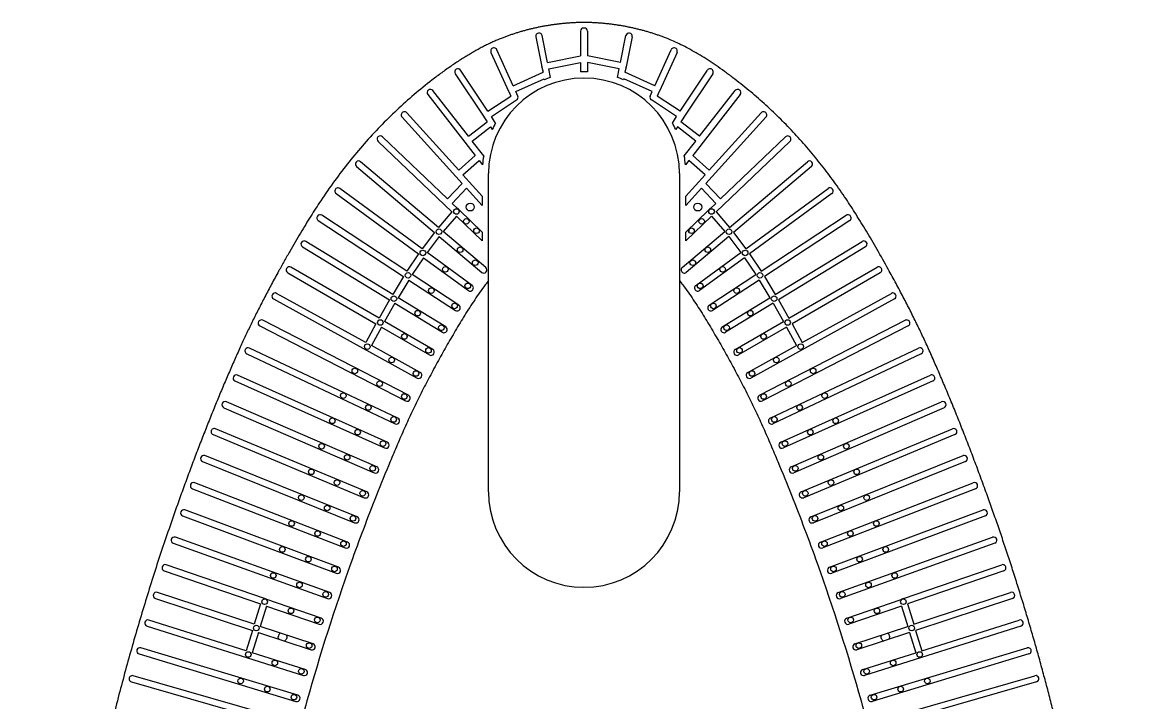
# Model space of a CAD drawing. Header units: millimetres. Extents: x 68706 to 69491, y -6452 to -3374.
# Drawn here: x 68745 to 69451, y -3801 to -3374 of the extents above; entities that cross this region are included whole.
import ezdxf

# ---------------------------------------------------------------- set-up
doc = ezdxf.new("R2010")
doc.units = ezdxf.units.MM

msp = doc.modelspace()

# ---------------------------------------------------------------- linework, layer by layer
at = {"color": 7, "linetype": 'Continuous', "lineweight": 25}
for p, q in [((69096.08, -3379.27), (69096.08, -3394.84)), ((69100.43, -3379.27), (69100.43, -3394.84)), ((69068.01, -3382.82), (69071.8, -3401.64)), ((69075.35, -3399.01), (69071.93, -3382.03)), ((69121.16, -3399.01), (69124.58, -3382.03)), ((69128.5, -3382.82), (69124.71, -3401.64)), ((69039.82, -3392.56), (69050.87, -3416.9)), ((69053.76, -3413.6), (69043.46, -3390.91)), ((69142.75, -3413.6), (69153.04, -3390.91)), ((69156.69, -3392.56), (69145.64, -3416.9)), ((69075.35, -3399.01), (69096.08, -3394.84)), ((69076.14, -3402.93), (69096.08, -3398.92)), ((69096.08, -3398.92), (69096.08, -3404.81)), ((69121.16, -3399.01), (69100.43, -3394.84)), ((69100.43, -3398.92), (69100.43, -3404.81)), ((69120.37, -3402.93), (69100.43, -3398.92)), ((69017.41, -3406), (69035.48, -3433.3)), ((69037.85, -3429.63), (69020.74, -3403.79)), ((69053.76, -3413.6), (69072.5, -3405.1)), ((69071.85, -3401.88), (69072.5, -3405.1)), ((69077.23, -3408.32), (69076.14, -3402.93)), ((69119.28, -3408.32), (69120.37, -3402.93)), ((69124.66, -3401.88), (69124.01, -3405.1)), ((69142.75, -3413.6), (69124.01, -3405.1)), ((69158.66, -3429.63), (69175.76, -3403.79)), ((69179.1, -3406), (69161.03, -3433.3)), ((69055.41, -3417.24), (69073.31, -3409.13)), ((69073.31, -3409.13), (69073.44, -3409.78)), ((69123.2, -3409.13), (69123.07, -3409.78)), ((69141.09, -3417.24), (69123.2, -3409.13)), ((69000.12, -3419.05), (69029.89, -3457.32)), ((69025.59, -3445.28), (69003.28, -3416.6)), ((69037.85, -3429.63), (69052.31, -3420.07)), ((69051.02, -3417.24), (69052.31, -3420.07)), ((69056.71, -3420.09), (69055.41, -3417.24)), ((69139.8, -3420.09), (69141.09, -3417.24)), ((69145.49, -3417.24), (69144.2, -3420.07)), ((69158.66, -3429.63), (69144.2, -3420.07)), ((69196.39, -3419.05), (69166.62, -3457.32)), ((69170.92, -3445.28), (69193.23, -3416.6)), ((69040.06, -3432.97), (69055.93, -3422.47)), ((69156.45, -3432.97), (69140.58, -3422.47)), ((68983.93, -3433.23), (69021.71, -3475.02)), ((69019.55, -3466.67), (68986.9, -3430.54)), ((69025.59, -3445.28), (69037.35, -3436.13)), ((69035.76, -3433.71), (69037.35, -3436.13)), ((69042.71, -3436.98), (69040.06, -3432.97)), ((69153.8, -3436.98), (69156.45, -3432.97)), ((69160.75, -3433.71), (69159.16, -3436.13)), ((69170.92, -3445.28), (69159.16, -3436.13)), ((69212.57, -3433.23), (69174.8, -3475.02)), ((69176.96, -3466.67), (69209.61, -3430.54)), ((69028.05, -3448.44), (69039.57, -3439.47)), ((69039.57, -3439.47), (69040.59, -3441.01)), ((69156.94, -3439.47), (69155.92, -3441.01)), ((69168.46, -3448.44), (69156.94, -3439.47)), ((68968.87, -3448.58), (69015.24, -3492.86)), ((69012.5, -3484.71), (68971.64, -3445.69)), ((69035.23, -3457.66), (69028.05, -3448.44)), ((69161.28, -3457.66), (69168.46, -3448.44)), ((69227.63, -3448.58), (69181.27, -3492.86)), ((69184.01, -3484.71), (69224.87, -3445.69)), ((69019.55, -3466.67), (69029.89, -3457.32)), ((69176.96, -3466.67), (69166.62, -3457.32)), ((68955.31, -3464.34), (69004.27, -3505.74)), ((69006.79, -3502.63), (68957.89, -3461.29)), ((69022.23, -3469.63), (69032.35, -3460.48)), ((69032.35, -3460.48), (69034.49, -3463.24)), ((69164.16, -3460.48), (69162.01, -3463.24)), ((69174.28, -3469.63), (69164.16, -3460.48)), ((69189.72, -3502.63), (69238.62, -3461.29)), ((69241.2, -3464.34), (69192.24, -3505.74)), ((69034.25, -3482.94), (69022.23, -3469.63)), ((69038.25, -3668.77), (69038.25, -3468.77)), ((69158.25, -3468.77), (69158.25, -3668.77)), ((69162.25, -3482.94), (69174.28, -3469.63)), ((68996.52, -3515.97), (68944.87, -3478.12)), ((69012.5, -3484.71), (69021.71, -3475.02)), ((69015.39, -3487.47), (69024.4, -3478)), ((69024.4, -3478), (69034.25, -3488.91)), ((69172.11, -3478), (69162.25, -3488.91)), ((69181.12, -3487.47), (69172.11, -3478)), ((69184.01, -3484.71), (69174.8, -3475.02)), ((69199.99, -3515.97), (69251.64, -3478.12)), ((68942.51, -3481.35), (68994.22, -3519.24)), ((69034.25, -3482.94), (69034.25, -3488.91)), ((69162.25, -3488.91), (69162.25, -3482.94)), ((69254, -3481.35), (69202.29, -3519.24)), ((69018.8, -3490.73), (69015.39, -3487.47)), ((69034.25, -3505.48), (69019.95, -3491.82)), ((69162.25, -3505.48), (69176.56, -3491.82)), ((69177.71, -3490.73), (69181.12, -3487.47)), ((68931.31, -3498.31), (68984.9, -3533.46)), ((68987.03, -3530.08), (68933.5, -3494.97)), ((69015.24, -3492.86), (69006.79, -3502.63)), ((69018.14, -3495.62), (69009.84, -3505.21)), ((69018.14, -3495.62), (69034.25, -3511.02)), ((69178.37, -3495.62), (69162.25, -3511.02)), ((69178.37, -3495.62), (69186.67, -3505.21)), ((69181.27, -3492.86), (69189.72, -3502.63)), ((69209.48, -3530.08), (69263.01, -3494.97)), ((69265.2, -3498.31), (69211.61, -3533.46)), ((69004.27, -3505.74), (68996.52, -3515.97)), ((69036.55, -3527.79), (69009.84, -3505.21)), ((69034.25, -3505.48), (69034.25, -3511.02)), ((69159.96, -3527.79), (69186.67, -3505.21)), ((69162.25, -3511.02), (69162.25, -3505.48)), ((69164.25, -3505.53), (69164.25, -3503.86)), ((69192.24, -3505.74), (69199.99, -3515.97)), ((68978.06, -3544.74), (68923.45, -3511.38)), ((69007.33, -3508.33), (68999.75, -3518.34)), ((69007.33, -3508.33), (69033.97, -3530.85)), ((69189.18, -3508.33), (69162.54, -3530.85)), ((69189.18, -3508.33), (69196.76, -3518.34)), ((69218.45, -3544.74), (69273.06, -3511.38)), ((68921.36, -3514.8), (68976.04, -3548.2)), ((68994.22, -3519.24), (68987.03, -3530.08)), ((69027.96, -3539.01), (68999.75, -3518.34)), ((69168.55, -3539.01), (69196.76, -3518.34)), ((69202.29, -3519.24), (69209.48, -3530.08)), ((69275.15, -3514.8), (69220.47, -3548.2)), ((68969.47, -3559.73), (68914.1, -3527.66)), ((68997.45, -3521.61), (68990.38, -3532.27)), ((68997.45, -3521.61), (69025.59, -3542.23)), ((69199.06, -3521.61), (69170.92, -3542.23)), ((69199.06, -3521.61), (69206.13, -3532.27)), ((69227.04, -3559.73), (69282.41, -3527.66)), ((68912.09, -3531.12), (68967.53, -3563.23)), ((68984.9, -3533.46), (68978.06, -3544.74)), ((69019.64, -3551.46), (68990.38, -3532.27)), ((69176.87, -3551.46), (69206.13, -3532.27)), ((69211.61, -3533.46), (69218.45, -3544.74)), ((69284.42, -3531.12), (69228.98, -3563.23)), ((68988.24, -3535.65), (68981.48, -3546.83)), ((68988.24, -3535.65), (69017.44, -3554.8)), ((69208.27, -3535.65), (69179.07, -3554.8)), ((69208.27, -3535.65), (69215.03, -3546.83)), ((68903.23, -3547.55), (68993.45, -3597.26)), ((68961.21, -3574.93), (68905.16, -3544.04)), ((68976.04, -3548.2), (68969.47, -3559.73)), ((69011.35, -3565.08), (68981.48, -3546.83)), ((69185.16, -3565.08), (69215.03, -3546.83)), ((69293.28, -3547.55), (69203.06, -3597.26)), ((69220.47, -3548.2), (69227.04, -3559.73)), ((69235.3, -3574.93), (69291.35, -3544.04)), ((68979.46, -3550.28), (68972.93, -3561.74)), ((68979.46, -3550.28), (69009.27, -3568.49)), ((69217.05, -3550.28), (69187.24, -3568.49)), ((69217.05, -3550.28), (69223.58, -3561.74)), ((68988.02, -3608.11), (68896.44, -3560.96)), ((68967.53, -3563.23), (68961.21, -3574.93)), ((69003.23, -3579.29), (68972.93, -3561.74)), ((69193.28, -3579.29), (69223.58, -3561.74)), ((69208.49, -3608.11), (69300.07, -3560.96)), ((69228.98, -3563.23), (69235.3, -3574.93)), ((68894.6, -3564.52), (68986.19, -3611.67)), ((68971, -3565.24), (68964.71, -3576.86)), ((68971, -3565.24), (69001.22, -3582.75)), ((69225.51, -3565.24), (69195.29, -3582.75)), ((69301.9, -3564.52), (69210.32, -3611.67)), ((69225.51, -3565.24), (69231.8, -3576.86)), ((68995.38, -3593.76), (68964.71, -3576.86)), ((69201.13, -3593.76), (69231.8, -3576.86)), ((68886.41, -3582.03), (68979.52, -3626.07)), ((68981.23, -3622.45), (68888.12, -3578.41)), ((69215.28, -3622.45), (69308.39, -3578.41)), ((69310.1, -3582.03), (69216.99, -3626.07)), ((68974.62, -3637.56), (68880.61, -3595.46)), ((69221.89, -3637.56), (69315.9, -3595.46)), ((68878.97, -3599.11), (68972.98, -3641.21)), ((69317.54, -3599.11), (69223.53, -3641.21)), ((68968.1, -3653.12), (68873.55, -3612.24)), ((69228.41, -3653.12), (69322.96, -3612.24)), ((68871.96, -3615.91), (68966.51, -3656.8)), ((69324.54, -3615.91), (69230, -3656.8)), ((68865.17, -3632.79), (68960.23, -3672.47)), ((68961.77, -3668.78), (68866.71, -3629.1)), ((69234.74, -3668.78), (69329.79, -3629.1)), ((69331.34, -3632.79), (69236.28, -3672.47)), ((68955.65, -3684.51), (68860.09, -3646.05)), ((69240.86, -3684.51), (69336.42, -3646.05)), ((68858.6, -3649.76), (68954.16, -3688.22)), ((69337.91, -3649.76), (69242.35, -3688.22)), ((68852.24, -3666.81), (68948.28, -3704.05)), ((68949.73, -3700.32), (68853.69, -3663.08)), ((69246.78, -3700.32), (69342.82, -3663.08)), ((69344.27, -3666.81), (69248.23, -3704.05)), ((68944, -3716.2), (68847.5, -3680.19)), ((69252.5, -3716.2), (69349.01, -3680.19)), ((68846.1, -3683.93), (68942.61, -3719.95)), ((69350.41, -3683.93), (69253.9, -3719.95)), ((68840.18, -3701.14), (68937.14, -3735.92)), ((68938.49, -3732.15), (68841.53, -3697.37)), ((69258.02, -3732.15), (69354.98, -3697.37)), ((69356.33, -3701.14), (69259.37, -3735.92)), ((68834.48, -3718.42), (68895.06, -3739.28)), ((68897.45, -3735.87), (68835.78, -3714.63)), ((69299.06, -3735.87), (69360.73, -3714.63)), ((69362.03, -3718.42), (69301.45, -3739.28)), ((68891.1, -3752.06), (68830.25, -3731.97)), ((69305.41, -3752.06), (69366.26, -3731.97)), ((68829, -3735.77), (68889.92, -3755.88)), ((68895.06, -3739.28), (68891.1, -3752.06)), ((68933.17, -3748.18), (68898.93, -3736.38)), ((69263.34, -3748.18), (69297.58, -3736.38)), ((69301.45, -3739.28), (69305.41, -3752.06)), ((69367.51, -3735.77), (69306.59, -3755.88)), ((68898.84, -3740.58), (68894.9, -3753.32)), ((68898.84, -3740.58), (68931.87, -3751.96)), ((69297.67, -3740.58), (69264.64, -3751.96)), ((69297.67, -3740.58), (69301.61, -3753.32)), ((68823.74, -3753.18), (68921.95, -3784.23)), ((68885.96, -3768.66), (68824.94, -3749.37)), ((68928.06, -3764.27), (68894.9, -3753.32)), ((69268.45, -3764.27), (69301.61, -3753.32)), ((69372.77, -3753.18), (69274.56, -3784.23)), ((69310.55, -3768.66), (69371.57, -3749.37)), ((68889.92, -3755.88), (68885.96, -3768.66)), ((68893.72, -3757.14), (68889.78, -3769.87)), ((68893.72, -3757.14), (68926.81, -3768.06)), ((69302.79, -3757.14), (69269.7, -3768.06)), ((69302.79, -3757.14), (69306.73, -3769.87)), ((69306.59, -3755.88), (69310.55, -3768.66)), ((68918.46, -3796.63), (68819.86, -3766.84)), ((69278.05, -3796.63), (69376.65, -3766.84)), ((68818.7, -3770.67), (68917.3, -3800.46)), ((68923.16, -3780.42), (68889.78, -3769.87)), ((69273.35, -3780.42), (69306.73, -3769.87)), ((69377.81, -3770.67), (69279.21, -3800.46)), ((68813.89, -3788.21), (68912.86, -3816.75)), ((68913.97, -3812.91), (68814.99, -3784.37)), ((69282.54, -3812.91), (69381.51, -3784.37)), ((69382.62, -3788.21), (69283.65, -3816.75))]:
    msp.add_line(p, q, dxfattribs=at)
at = {"color": 7, "linetype": 'Continuous', "lineweight": 25, "flags": 128}
for points in [[(69056.71, -3420.09), (69056.71, -3420.09), (69056.7, -3420.09), (69056.7, -3420.09), (69056.7, -3420.1), (69056.7, -3420.1), (69056.7, -3420.1), (69056.7, -3420.1), (69056.7, -3420.1)], [(69139.81, -3420.1), (69139.81, -3420.1), (69139.81, -3420.1), (69139.81, -3420.1), (69139.81, -3420.1), (69139.81, -3420.09), (69139.8, -3420.09), (69139.8, -3420.09), (69139.8, -3420.09)], [(68906.65, -3761.41), (68906.4, -3760.91), (68906.21, -3759.92)], [(69289.86, -3761.41), (69290.11, -3760.91), (69290.3, -3759.92)]]:
    msp.add_lwpolyline(points, dxfattribs=at)
at = {"color": 7, "linetype": 'Continuous', "lineweight": 25}
for centre, radius in [((69018.1, -3492.6), 1.75), ((69026.75, -3489.77), 2.5), ((69169.75, -3489.77), 2.5), ((69178.4, -3492.6), 1.75), ((69024.32, -3498.76), 1.75), ((69172.19, -3498.76), 1.75), ((69007.11, -3505.31), 1.75), ((69030.75, -3504.7), 1.75), ((69165.76, -3504.7), 1.75), ((69189.4, -3505.31), 1.75), ((68997.03, -3518.62), 1.75), ((69020.47, -3516.62), 1.75), ((69176.04, -3516.62), 1.75), ((69199.48, -3518.62), 1.75), ((69011.14, -3528.97), 1.75), ((69029.91, -3524.8), 1.75), ((69166.6, -3524.8), 1.75), ((69185.37, -3528.97), 1.75), ((68987.69, -3532.71), 1.75), ((69208.82, -3532.71), 1.75), ((69002.32, -3542.32), 1.75), ((69025.24, -3539.33), 1.75), ((69171.27, -3539.33), 1.75), ((69194.19, -3542.32), 1.75), ((68978.82, -3547.36), 1.75), ((69217.69, -3547.36), 1.75), ((68993.74, -3556.5), 1.75), ((69016.94, -3551.93), 1.75), ((69179.57, -3551.93), 1.75), ((69202.77, -3556.5), 1.75), ((68970.29, -3562.34), 1.75), ((69226.22, -3562.34), 1.75), ((68985.43, -3571.12), 1.75), ((69008.67, -3565.63), 1.75), ((69187.84, -3565.63), 1.75), ((69211.08, -3571.12), 1.75), ((68962.08, -3577.51), 1.75), ((69234.42, -3577.51), 1.75), ((68977.4, -3585.97), 1.75), ((69000.56, -3579.91), 1.75), ((69195.95, -3579.91), 1.75), ((69219.11, -3585.97), 1.75), ((68954.28, -3592.81), 1.75), ((69242.23, -3592.81), 1.75), ((68992.72, -3594.44), 1.75), ((69203.79, -3594.44), 1.75), ((68969.83, -3600.84), 1.75), ((69226.68, -3600.84), 1.75), ((68947, -3608.3), 1.75), ((68985.38, -3608.86), 1.75), ((69211.13, -3608.86), 1.75), ((69249.51, -3608.3), 1.75), ((68962.81, -3615.8), 1.75), ((69233.7, -3615.8), 1.75), ((68940.1, -3624.12), 1.75), ((68978.63, -3623.29), 1.75), ((69217.88, -3623.29), 1.75), ((69256.41, -3624.12), 1.75), ((68956.06, -3631.29), 1.75), ((69240.45, -3631.29), 1.75), ((68933.41, -3640.13), 1.75), ((68972.02, -3638.46), 1.75), ((69224.48, -3638.46), 1.75), ((69263.1, -3640.13), 1.75), ((68949.46, -3647.09), 1.75), ((69247.05, -3647.09), 1.75), ((68926.92, -3656.22), 1.75), ((68965.52, -3654.06), 1.75), ((69230.99, -3654.06), 1.75), ((69269.59, -3656.22), 1.75), ((68943.06, -3662.98), 1.75), ((69253.45, -3662.98), 1.75), ((68959.2, -3669.74), 1.75), ((69237.31, -3669.74), 1.75), ((68920.64, -3672.4), 1.75), ((69275.87, -3672.4), 1.75), ((68936.87, -3678.95), 1.75), ((69259.64, -3678.95), 1.75), ((68914.56, -3688.66), 1.75), ((68953.09, -3685.5), 1.75), ((69243.42, -3685.5), 1.75), ((69281.94, -3688.66), 1.75), ((68930.87, -3695), 1.75), ((69265.64, -3695), 1.75), ((68908.7, -3704.99), 1.75), ((68947.18, -3701.35), 1.75), ((69249.33, -3701.35), 1.75), ((69287.81, -3704.99), 1.75), ((68925.09, -3711.12), 1.75), ((69271.42, -3711.12), 1.75), ((68941.48, -3717.26), 1.75), ((69255.03, -3717.26), 1.75), ((68903.04, -3721.39), 1.75), ((69293.47, -3721.39), 1.75), ((68919.51, -3727.32), 1.75), ((68935.97, -3733.25), 1.75), ((69260.54, -3733.25), 1.75), ((69277, -3727.32), 1.75), ((68897.59, -3737.87), 1.75), ((69298.92, -3737.87), 1.75), ((68914.13, -3743.59), 1.75), ((69282.38, -3743.59), 1.75), ((68892.35, -3754.41), 1.75), ((68930.67, -3749.3), 1.75), ((69265.84, -3749.3), 1.75), ((69304.16, -3754.41), 1.75), ((68925.58, -3765.42), 1.75), ((69270.93, -3765.42), 1.75), ((68887.33, -3771.02), 1.75), ((68904.01, -3776.32), 1.75), ((69292.5, -3776.32), 1.75), ((69309.18, -3771.02), 1.75), ((68920.69, -3781.61), 1.75), ((69275.82, -3781.61), 1.75), ((68882.51, -3787.69), 1.75), ((69314, -3787.69), 1.75), ((68899.26, -3792.77), 1.75), ((69297.25, -3792.77), 1.75), ((68916, -3797.85), 1.75), ((69280.51, -3797.85), 1.75)]:
    msp.add_circle(centre, radius, dxfattribs=at)
for centre, radius, start, end in [((69098.08, -3379.27), 2, 86.96396, 180), ((69098.25, -3379.27), 2, 88.11148, 91.88852), ((69098.43, -3379.27), 2, 0, 93.03604), ((69069.97, -3382.43), 2, 11.39447, 191.39447), ((69126.54, -3382.43), 2, 348.60553, 168.60553), ((69041.64, -3391.73), 2, 24.40607, 204.40607), ((69154.87, -3391.73), 2, 335.59393, 155.59393), ((69019.08, -3404.89), 2, 33.50339, 213.50339), ((69098.25, -3468.77), 64, 88.0553, 91.9447), ((69177.43, -3404.89), 2, 326.49661, 146.49661), ((69098.25, -3468.77), 60, 360, 180), ((69098.25, -3468.77), 64, 109.18029, 112.81276), ((69098.25, -3468.77), 64, 67.18724, 70.81971), ((69001.7, -3417.83), 2, 37.88164, 217.88164), ((69052.76, -3416.25), 2, 199.03683, 209.77531), ((69054.82, -3420.8), 2, 303.47597, 20.55794), ((69141.69, -3420.8), 2, 159.44206, 236.52403), ((69143.75, -3416.25), 2, 330.22469, 340.96317), ((69194.81, -3417.83), 2, 322.11836, 142.11836), ((68985.42, -3431.88), 2, 42.10489, 222.10489), ((69037.27, -3432.41), 2, 206.29851, 220.70828), ((69159.24, -3432.41), 2, 319.29172, 333.70149), ((69211.09, -3431.88), 2, 317.89511, 137.89511), ((69098.25, -3468.77), 64, 150.20998, 154.29531), ((69098.25, -3468.77), 64, 25.70469, 29.79002), ((68970.26, -3447.13), 2, 46.3192, 226.3192), ((69226.25, -3447.13), 2, 313.6808, 133.6808), ((68956.6, -3462.81), 2, 49.78655, 229.78655), ((69098.25, -3468.77), 64, 170.00291, 175.03715), ((69098.25, -3468.77), 64, 4.96285, 9.99709), ((69239.91, -3462.81), 2, 310.21345, 130.21345), ((68943.69, -3479.73), 2, 53.76502, 233.76502), ((69252.82, -3479.73), 2, 306.23498, 126.23498), ((69018.1, -3492.6), 2, 23.03111, 69.60729), ((69178.4, -3492.6), 2, 110.39271, 156.96889), ((68932.41, -3496.64), 2, 56.74205, 236.74205), ((69264.1, -3496.64), 2, 303.25795, 123.25795), ((68922.4, -3513.09), 2, 58.58379, 238.58379), ((69274.11, -3513.09), 2, 301.41621, 121.41621), ((68913.1, -3529.39), 2, 59.91583, 239.91583), ((69035.26, -3529.32), 2, 229.78655, 49.78655), ((69161.25, -3529.32), 2, 130.21345, 310.21345), ((69283.41, -3529.39), 2, 300.08417, 120.08417), ((69026.77, -3540.62), 2, 233.76502, 53.76502), ((69169.73, -3540.62), 2, 126.23498, 306.23498), ((68904.2, -3545.8), 2, 61.14283, 241.14283), ((69292.31, -3545.8), 2, 298.85717, 118.85717), ((69018.54, -3553.13), 2, 236.74205, 56.74205), ((69177.97, -3553.13), 2, 123.25795, 303.25795), ((68895.52, -3562.74), 2, 62.75927, 242.75927), ((69300.99, -3562.74), 2, 297.24073, 117.24073), ((69010.31, -3566.78), 2, 238.58379, 58.58379), ((69186.2, -3566.78), 2, 121.41621, 301.41621), ((68887.26, -3580.22), 2, 64.6875, 244.6875), ((69002.23, -3581.02), 2, 239.91583, 59.91583), ((69194.28, -3581.02), 2, 120.08417, 300.08417), ((69309.25, -3580.22), 2, 295.3125, 115.3125), ((68879.79, -3597.29), 2, 65.87677, 245.87677), ((68994.41, -3595.51), 2, 241.14283, 61.14283), ((69202.1, -3595.51), 2, 118.85717, 298.85717), ((69316.72, -3597.29), 2, 294.12323, 114.12323), ((68872.76, -3614.08), 2, 66.61461, 246.61461), ((68987.1, -3609.89), 2, 242.75927, 62.75927), ((69209.41, -3609.89), 2, 117.24073, 297.24073), ((69323.75, -3614.08), 2, 293.38539, 113.38539), ((68980.38, -3624.26), 2, 244.6875, 64.6875), ((69216.13, -3624.26), 2, 115.3125, 295.3125), ((68865.94, -3630.95), 2, 67.34341, 247.34341), ((69330.56, -3630.95), 2, 292.65659, 112.65659), ((68973.8, -3639.39), 2, 245.87677, 65.87677), ((69222.71, -3639.39), 2, 114.12323, 294.12323), ((68859.34, -3647.9), 2, 68.07752, 248.07752), ((69337.16, -3647.9), 2, 291.92248, 111.92248), ((68967.3, -3654.96), 2, 246.61461, 66.61461), ((69229.21, -3654.96), 2, 113.38539, 293.38539), ((68852.96, -3664.94), 2, 68.80635, 248.80635), ((68961, -3670.62), 2, 247.34341, 67.34341), ((69098.25, -3668.77), 60, 180, 0), ((69235.51, -3670.62), 2, 112.65659, 292.65659), ((69343.55, -3664.94), 2, 291.19365, 111.19365), ((68846.8, -3682.06), 2, 69.53543, 249.53543), ((69349.71, -3682.06), 2, 290.46457, 110.46457), ((68954.9, -3686.36), 2, 248.07752, 68.07752), ((69241.61, -3686.36), 2, 111.92248, 291.92248), ((68840.85, -3699.26), 2, 70.2661, 250.2661), ((69355.65, -3699.26), 2, 289.7339, 109.7339), ((68949, -3702.18), 2, 248.80635, 68.80635), ((69247.51, -3702.18), 2, 111.19365, 291.19365), ((68835.13, -3716.53), 2, 70.99614, 250.99614), ((68943.3, -3718.07), 2, 249.53543, 69.53543), ((69253.2, -3718.07), 2, 110.46457, 290.46457), ((69361.38, -3716.53), 2, 289.00386, 109.00386), ((68829.62, -3733.87), 2, 71.72608, 251.72608), ((68937.81, -3734.04), 2, 250.2661, 70.2661), ((69258.7, -3734.04), 2, 109.7339, 289.7339), ((69366.89, -3733.87), 2, 288.27392, 108.27392), ((68897.59, -3737.87), 2, 47.97882, 94.01346), ((69298.92, -3737.87), 2, 85.98654, 132.02118), ((68824.34, -3751.28), 2, 72.45638, 252.45638), ((68932.52, -3750.07), 2, 250.99614, 70.99614), ((69263.99, -3750.07), 2, 109.00386, 289.00386), ((69372.17, -3751.28), 2, 287.54362, 107.54362), ((68908.96, -3759.92), 2.75, 119.16695, 180), ((68908.96, -3759.92), 2.75, 290.6305, 24.28521), ((69287.55, -3759.92), 2.75, 155.71479, 249.3695), ((69287.55, -3759.92), 2.75, 360, 60.83305), ((68819.28, -3768.75), 2, 73.18632, 253.18632), ((68927.43, -3766.17), 2, 251.72608, 71.72608), ((69269.07, -3766.17), 2, 108.27392, 288.27392), ((69377.23, -3768.75), 2, 286.81368, 106.81368), ((68922.55, -3782.33), 2, 252.45638, 72.45638), ((69273.95, -3782.33), 2, 107.54362, 287.54362), ((68814.44, -3786.29), 2, 73.91404, 253.91404), ((69382.07, -3786.29), 2, 286.08596, 106.08596), ((68917.88, -3798.55), 2, 253.18632, 73.18632), ((69278.63, -3798.55), 2, 106.81368, 286.81368)]:
    msp.add_arc(centre, radius, start, end, dxfattribs=at)
for points, knots in [([(69098.44, -3373.77), (69098.06, -3373.78), (69097.28, -3373.79), (69096.12, -3373.81), (69094.97, -3373.84), (69093.81, -3373.88), (69092.66, -3373.93), (69091.51, -3373.99), (69090.36, -3374.06), (69089.22, -3374.13), (69088.07, -3374.22), (69086.93, -3374.31), (69085.79, -3374.41), (69084.66, -3374.52), (69083.52, -3374.64), (69082.39, -3374.77), (69081.26, -3374.9), (69080.14, -3375.05), (69079.01, -3375.2), (69077.89, -3375.36), (69076.77, -3375.53), (69075.65, -3375.71), (69074.53, -3375.89), (69073.42, -3376.09), (69072.31, -3376.29), (69071.2, -3376.5), (69070.09, -3376.72), (69068.99, -3376.95), (69067.89, -3377.19), (69066.79, -3377.44), (69065.69, -3377.69), (69064.59, -3377.96), (69063.5, -3378.23), (69062.41, -3378.51), (69061.32, -3378.8), (69060.24, -3379.1), (69059.15, -3379.4), (69058.07, -3379.72), (69056.99, -3380.04), (69055.91, -3380.37), (69054.84, -3380.71), (69053.77, -3381.06), (69052.7, -3381.42), (69051.63, -3381.79), (69050.56, -3382.16), (69049.5, -3382.54), (69048.44, -3382.94), (69046.88, -3383.52), (69044.83, -3384.34), (69042.27, -3385.43), (69039.68, -3386.61), (69037.05, -3387.88), (69034.39, -3389.23), (69031.69, -3390.67), (69028.96, -3392.21), (69026.19, -3393.83), (69023.39, -3395.53), (69020.55, -3397.33), (69017.68, -3399.21), (69014.78, -3401.18), (69011.84, -3403.24), (69008.86, -3405.39), (69005.85, -3407.63), (68999.98, -3412.1), (68991.44, -3419.04), (68980.55, -3428.79), (68970.11, -3439.09), (68960.11, -3449.94), (68950.54, -3461.34), (68941.42, -3473.3), (68934.6, -3483.13), (68929.73, -3490.59), (68926.58, -3495.55), (68923.37, -3500.74), (68920.09, -3506.17), (68916.75, -3511.83), (68913.35, -3517.72), (68909.88, -3523.84), (68906.07, -3530.71), (68902, -3538.18), (68897.8, -3546.12), (68893.81, -3553.86), (68890.05, -3561.4), (68886.5, -3568.73), (68883.63, -3574.9), (68881.34, -3579.97), (68879.52, -3584.02), (68877.71, -3588.13), (68875.89, -3592.29), (68874.07, -3596.51), (68872.25, -3600.78), (68870.43, -3605.1), (68868.61, -3609.48), (68866.78, -3613.91), (68864.96, -3618.4), (68863.13, -3622.94), (68861.3, -3627.54), (68859.47, -3632.19), (68857.64, -3636.9), (68855.8, -3641.66), (68853.97, -3646.47), (68852.13, -3651.34), (68850.29, -3656.27), (68848.45, -3661.25), (68846.61, -3666.28), (68843.59, -3674.64), (68839.45, -3686.32), (68834.31, -3701.35), (68829.34, -3716.42), (68824.55, -3731.54), (68819.92, -3746.69), (68815.47, -3761.89), (68811.19, -3777.12), (68807.07, -3792.4), (68803.13, -3807.72), (68799.36, -3823.09), (68795.76, -3838.49), (68792.33, -3853.94), (68789.49, -3867.48), (68787.12, -3879.19), (68785.16, -3889.15), (68783.2, -3899.38), (68781.23, -3909.89), (68779.25, -3920.69), (68777.27, -3931.76), (68775.28, -3943.12), (68773.29, -3954.75), (68771.29, -3966.67), (68769.28, -3978.86), (68767.27, -3991.34), (68765.25, -4004.09), (68763.22, -4017.13), (68761.19, -4030.44), (68759.15, -4044.04), (68757.11, -4057.92), (68755.19, -4071.21), (68753.39, -4083.82), (68751.74, -4095.67), (68750.12, -4107.51), (68748.53, -4119.37), (68746.98, -4131.22), (68745.96, -4139.13), (68745.46, -4143.08)], [0, 0, 0, 0, 0.001295, 0.002587, 0.003877, 0.005165, 0.00645, 0.007734, 0.009015, 0.010295, 0.011573, 0.012849, 0.014123, 0.015396, 0.016667, 0.017936, 0.019204, 0.020471, 0.021737, 0.023001, 0.024264, 0.025527, 0.026788, 0.028048, 0.029308, 0.030567, 0.031825, 0.033082, 0.034339, 0.035596, 0.036852, 0.038108, 0.039364, 0.04062, 0.041876, 0.043131, 0.044387, 0.045643, 0.0469, 0.048156, 0.049414, 0.050671, 0.051929, 0.053188, 0.054448, 0.055708, 0.05697, 0.058232, 0.061259, 0.064359, 0.067534, 0.070786, 0.074116, 0.077526, 0.081018, 0.084592, 0.088249, 0.091992, 0.09582, 0.099735, 0.103737, 0.107828, 0.112009, 0.116279, 0.132523, 0.148793, 0.165128, 0.181565, 0.19814, 0.21489, 0.231848, 0.23814, 0.24469, 0.251497, 0.258563, 0.265888, 0.273474, 0.28132, 0.289428, 0.299757, 0.309773, 0.319476, 0.328868, 0.33795, 0.346724, 0.351618, 0.356567, 0.361573, 0.366635, 0.371754, 0.376929, 0.382161, 0.387449, 0.392794, 0.398196, 0.403655, 0.409171, 0.414744, 0.420375, 0.426062, 0.431807, 0.43761, 0.443469, 0.449387, 0.455362, 0.461395, 0.47912, 0.496827, 0.514517, 0.532193, 0.549856, 0.56751, 0.585156, 0.602796, 0.620432, 0.638068, 0.655704, 0.673343, 0.690988, 0.70199, 0.7133, 0.724918, 0.736844, 0.749079, 0.761622, 0.774474, 0.787635, 0.801105, 0.814884, 0.828973, 0.843371, 0.858079, 0.873097, 0.888425, 0.904062, 0.92001, 0.933344, 0.946677, 0.960009, 0.97334, 0.98667, 1, 1, 1, 1]), ([(69098.44, -3373.77), (69098.06, -3373.78), (69097.28, -3373.79), (69096.12, -3373.81), (69094.97, -3373.84), (69093.81, -3373.88), (69092.66, -3373.93), (69091.51, -3373.99), (69090.36, -3374.06), (69089.22, -3374.13), (69088.07, -3374.22), (69086.93, -3374.31), (69085.79, -3374.41), (69084.66, -3374.52), (69083.52, -3374.64), (69082.39, -3374.77), (69081.26, -3374.9), (69080.14, -3375.05), (69079.01, -3375.2), (69077.89, -3375.36), (69076.77, -3375.53), (69075.65, -3375.71), (69074.53, -3375.89), (69073.42, -3376.09), (69072.31, -3376.29), (69071.2, -3376.5), (69070.09, -3376.72), (69068.99, -3376.95), (69067.89, -3377.19), (69066.79, -3377.44), (69065.69, -3377.69), (69064.59, -3377.96), (69063.5, -3378.23), (69062.41, -3378.51), (69061.32, -3378.8), (69060.24, -3379.1), (69059.15, -3379.4), (69058.07, -3379.72), (69056.99, -3380.04), (69055.91, -3380.37), (69054.84, -3380.71), (69053.77, -3381.06), (69052.7, -3381.42), (69051.63, -3381.79), (69050.56, -3382.16), (69049.5, -3382.54), (69048.44, -3382.94), (69046.88, -3383.52), (69044.83, -3384.34), (69042.27, -3385.43), (69039.68, -3386.61), (69037.05, -3387.88), (69034.39, -3389.23), (69031.69, -3390.67), (69028.96, -3392.21), (69026.19, -3393.83), (69023.39, -3395.53), (69020.55, -3397.33), (69017.68, -3399.21), (69014.78, -3401.18), (69011.84, -3403.24), (69008.86, -3405.39), (69005.85, -3407.63), (68999.98, -3412.1), (68991.44, -3419.04), (68980.55, -3428.79), (68970.11, -3439.09), (68960.11, -3449.94), (68950.54, -3461.34), (68941.42, -3473.3), (68934.6, -3483.13), (68929.73, -3490.59), (68926.58, -3495.55), (68923.37, -3500.74), (68920.09, -3506.17), (68916.75, -3511.83), (68913.35, -3517.72), (68909.88, -3523.84), (68906.07, -3530.71), (68902, -3538.18), (68897.8, -3546.12), (68893.81, -3553.86), (68890.05, -3561.4), (68886.5, -3568.73), (68883.63, -3574.9), (68881.34, -3579.97), (68879.52, -3584.02), (68877.71, -3588.13), (68875.89, -3592.29), (68874.07, -3596.51), (68872.25, -3600.78), (68870.43, -3605.1), (68868.61, -3609.48), (68866.78, -3613.91), (68864.96, -3618.4), (68863.13, -3622.94), (68861.3, -3627.54), (68859.47, -3632.19), (68857.64, -3636.9), (68855.8, -3641.66), (68853.97, -3646.47), (68852.13, -3651.34), (68850.29, -3656.27), (68848.45, -3661.25), (68846.61, -3666.28), (68843.59, -3674.64), (68839.45, -3686.32), (68834.31, -3701.35), (68829.34, -3716.42), (68824.55, -3731.54), (68819.92, -3746.69), (68815.47, -3761.89), (68811.19, -3777.12), (68807.07, -3792.4), (68803.13, -3807.72), (68799.36, -3823.09), (68795.76, -3838.49), (68792.33, -3853.94), (68789.49, -3867.48), (68787.12, -3879.19), (68785.16, -3889.15), (68783.2, -3899.38), (68781.23, -3909.89), (68779.25, -3920.69), (68777.27, -3931.76), (68775.28, -3943.12), (68773.29, -3954.75), (68771.29, -3966.67), (68769.28, -3978.86), (68767.27, -3991.34), (68765.25, -4004.09), (68763.22, -4017.13), (68761.19, -4030.44), (68759.15, -4044.04), (68757.11, -4057.92), (68755.19, -4071.21), (68753.39, -4083.82), (68751.74, -4095.67), (68750.12, -4107.51), (68748.53, -4119.37), (68746.98, -4131.22), (68745.96, -4139.13), (68745.46, -4143.08)], [0, 0, 0, 0, 0.001295, 0.002587, 0.003877, 0.005165, 0.00645, 0.007734, 0.009015, 0.010295, 0.011573, 0.012849, 0.014123, 0.015396, 0.016667, 0.017936, 0.019204, 0.020471, 0.021737, 0.023001, 0.024264, 0.025527, 0.026788, 0.028048, 0.029308, 0.030567, 0.031825, 0.033082, 0.034339, 0.035596, 0.036852, 0.038108, 0.039364, 0.04062, 0.041876, 0.043131, 0.044387, 0.045643, 0.0469, 0.048156, 0.049414, 0.050671, 0.051929, 0.053188, 0.054448, 0.055708, 0.05697, 0.058232, 0.061259, 0.064359, 0.067534, 0.070786, 0.074116, 0.077526, 0.081018, 0.084592, 0.088249, 0.091992, 0.09582, 0.099735, 0.103737, 0.107828, 0.112009, 0.116279, 0.132523, 0.148793, 0.165128, 0.181565, 0.19814, 0.21489, 0.231848, 0.23814, 0.24469, 0.251497, 0.258563, 0.265888, 0.273474, 0.28132, 0.289428, 0.299757, 0.309773, 0.319476, 0.328868, 0.33795, 0.346724, 0.351618, 0.356567, 0.361573, 0.366635, 0.371754, 0.376929, 0.382161, 0.387449, 0.392794, 0.398196, 0.403655, 0.409171, 0.414744, 0.420375, 0.426062, 0.431807, 0.43761, 0.443469, 0.449387, 0.455362, 0.461395, 0.47912, 0.496827, 0.514517, 0.532193, 0.549856, 0.56751, 0.585156, 0.602796, 0.620432, 0.638068, 0.655704, 0.673343, 0.690988, 0.70199, 0.7133, 0.724918, 0.736844, 0.749079, 0.761622, 0.774474, 0.787635, 0.801105, 0.814884, 0.828973, 0.843371, 0.858079, 0.873097, 0.888425, 0.904062, 0.92001, 0.933344, 0.946677, 0.960009, 0.97334, 0.98667, 1, 1, 1, 1]), ([(69451.05, -4143.08), (69450.77, -4140.89), (69450.21, -4136.51), (69449.36, -4129.95), (69448.5, -4123.39), (69447.63, -4116.83), (69446.76, -4110.27), (69445.87, -4103.71), (69444.97, -4097.15), (69444.06, -4090.59), (69443.14, -4084.04), (69442.22, -4077.48), (69440.32, -4064.22), (69437.45, -4044.6), (69433.59, -4018.97), (69429.74, -3994.37), (69425.93, -3970.8), (69422.14, -3948.27), (69418.38, -3926.77), (69414.64, -3906.3), (69410.92, -3886.86), (69407.73, -3870.89), (69405.04, -3858.06), (69402.86, -3848), (69400.61, -3837.97), (69398.28, -3827.95), (69395.89, -3817.95), (69393.42, -3807.97), (69390.88, -3798), (69388.26, -3788.06), (69385.58, -3778.13), (69382.82, -3768.22), (69379.99, -3758.33), (69377.09, -3748.46), (69374.12, -3738.6), (69371.08, -3728.76), (69367.96, -3718.94), (69364.77, -3709.14), (69361.51, -3699.36), (69358.18, -3689.59), (69354.77, -3679.85), (69351.18, -3669.79), (69347.42, -3659.5), (69343.53, -3649.06), (69339.65, -3638.88), (69335.78, -3628.95), (69331.93, -3619.29), (69328.09, -3609.88), (69324.26, -3600.73), (69320.45, -3591.84), (69316.64, -3583.21), (69313.5, -3576.26), (69311.01, -3570.88), (69309.16, -3566.97), (69307.23, -3562.99), (69305.25, -3558.95), (69303.19, -3554.84), (69301.06, -3550.68), (69298.87, -3546.44), (69296.61, -3542.15), (69294.28, -3537.79), (69291.89, -3533.37), (69287.97, -3526.22), (69282.61, -3516.7), (69275.86, -3505.17), (69269.36, -3494.58), (69263.84, -3486.04), (69259.21, -3479.24), (69255.39, -3473.86), (69251.5, -3468.59), (69247.51, -3463.42), (69243.44, -3458.36), (69239.29, -3453.4), (69235.05, -3448.54), (69230.73, -3443.79), (69226.33, -3439.14), (69221.84, -3434.59), (69217.26, -3430.15), (69212.6, -3425.81), (69207.86, -3421.57), (69203.03, -3417.44), (69198.12, -3413.41), (69193.04, -3409.42), (69187.86, -3405.52), (69182.63, -3401.78), (69177.51, -3398.31), (69172.49, -3395.12), (69167.58, -3392.2), (69162.78, -3389.55), (69158.08, -3387.18), (69153.49, -3385.07), (69149.71, -3383.54), (69146.74, -3382.43), (69144.53, -3381.66), (69142.32, -3380.91), (69140.1, -3380.21), (69137.87, -3379.54), (69135.62, -3378.91), (69133.37, -3378.31), (69131.11, -3377.75), (69128.84, -3377.23), (69126.56, -3376.74), (69124.27, -3376.3), (69121.97, -3375.88), (69119.66, -3375.51), (69117.34, -3375.17), (69115.01, -3374.86), (69112.67, -3374.6), (69110.33, -3374.37), (69107.97, -3374.17), (69105.6, -3374.02), (69103.22, -3373.9), (69100.84, -3373.81), (69099.24, -3373.79), (69098.44, -3373.77)], [0, 0, 0, 0, 0.007382, 0.014763, 0.022145, 0.029527, 0.03691, 0.044292, 0.051675, 0.059059, 0.066442, 0.073826, 0.08121, 0.111264, 0.140175, 0.167943, 0.19457, 0.220057, 0.244403, 0.267611, 0.289683, 0.310618, 0.322095, 0.333569, 0.345041, 0.356511, 0.36798, 0.379448, 0.390916, 0.402386, 0.413856, 0.425328, 0.436802, 0.44828, 0.459761, 0.471247, 0.482737, 0.494233, 0.505735, 0.517243, 0.528759, 0.540282, 0.552984, 0.565411, 0.577564, 0.589442, 0.601048, 0.612381, 0.623443, 0.634233, 0.644754, 0.655007, 0.659743, 0.664575, 0.669503, 0.674527, 0.679648, 0.684867, 0.690182, 0.695595, 0.701105, 0.706713, 0.712419, 0.728381, 0.743283, 0.757129, 0.769927, 0.777317, 0.784667, 0.791978, 0.799254, 0.806497, 0.813711, 0.820899, 0.828063, 0.835206, 0.842332, 0.849443, 0.856543, 0.863634, 0.870721, 0.877805, 0.884891, 0.892335, 0.899503, 0.906399, 0.91303, 0.919399, 0.925514, 0.931381, 0.937009, 0.942408, 0.945018, 0.947623, 0.950226, 0.952826, 0.955425, 0.958023, 0.96062, 0.963217, 0.965816, 0.968416, 0.971019, 0.973625, 0.976235, 0.978849, 0.981468, 0.984093, 0.986724, 0.989362, 0.992009, 0.994663, 0.997327, 1, 1, 1, 1]), ([(69451.05, -4143.08), (69450.77, -4140.89), (69450.21, -4136.51), (69449.36, -4129.95), (69448.5, -4123.39), (69447.63, -4116.83), (69446.76, -4110.27), (69445.87, -4103.71), (69444.97, -4097.15), (69444.06, -4090.59), (69443.14, -4084.04), (69442.22, -4077.48), (69440.32, -4064.22), (69437.45, -4044.6), (69433.59, -4018.97), (69429.74, -3994.37), (69425.93, -3970.8), (69422.14, -3948.27), (69418.38, -3926.77), (69414.64, -3906.3), (69410.92, -3886.86), (69407.73, -3870.89), (69405.04, -3858.06), (69402.86, -3848), (69400.61, -3837.97), (69398.28, -3827.95), (69395.89, -3817.95), (69393.42, -3807.97), (69390.88, -3798), (69388.26, -3788.06), (69385.58, -3778.13), (69382.82, -3768.22), (69379.99, -3758.33), (69377.09, -3748.46), (69374.12, -3738.6), (69371.08, -3728.76), (69367.96, -3718.94), (69364.77, -3709.14), (69361.51, -3699.36), (69358.18, -3689.59), (69354.77, -3679.85), (69351.18, -3669.79), (69347.42, -3659.5), (69343.53, -3649.06), (69339.65, -3638.88), (69335.78, -3628.95), (69331.93, -3619.29), (69328.09, -3609.88), (69324.26, -3600.73), (69320.45, -3591.84), (69316.64, -3583.21), (69313.5, -3576.26), (69311.01, -3570.88), (69309.16, -3566.97), (69307.23, -3562.99), (69305.25, -3558.95), (69303.19, -3554.84), (69301.06, -3550.68), (69298.87, -3546.44), (69296.61, -3542.15), (69294.28, -3537.79), (69291.89, -3533.37), (69287.97, -3526.22), (69282.61, -3516.7), (69275.86, -3505.17), (69269.36, -3494.58), (69263.84, -3486.04), (69259.21, -3479.24), (69255.39, -3473.86), (69251.5, -3468.59), (69247.51, -3463.42), (69243.44, -3458.36), (69239.29, -3453.4), (69235.05, -3448.54), (69230.73, -3443.79), (69226.33, -3439.14), (69221.84, -3434.59), (69217.26, -3430.15), (69212.6, -3425.81), (69207.86, -3421.57), (69203.03, -3417.44), (69198.12, -3413.41), (69193.04, -3409.42), (69187.86, -3405.52), (69182.63, -3401.78), (69177.51, -3398.31), (69172.49, -3395.12), (69167.58, -3392.2), (69162.78, -3389.55), (69158.08, -3387.18), (69153.49, -3385.07), (69149.71, -3383.54), (69146.74, -3382.43), (69144.53, -3381.66), (69142.32, -3380.91), (69140.1, -3380.21), (69137.87, -3379.54), (69135.62, -3378.91), (69133.37, -3378.31), (69131.11, -3377.75), (69128.84, -3377.23), (69126.56, -3376.74), (69124.27, -3376.3), (69121.97, -3375.88), (69119.66, -3375.51), (69117.34, -3375.17), (69115.01, -3374.86), (69112.67, -3374.6), (69110.33, -3374.37), (69107.97, -3374.17), (69105.6, -3374.02), (69103.22, -3373.9), (69100.84, -3373.81), (69099.24, -3373.79), (69098.44, -3373.77)], [0, 0, 0, 0, 0.0073815, 0.0147632, 0.0221451, 0.0295273, 0.0369097, 0.0442923, 0.0516753, 0.0590585, 0.0664421, 0.0738259, 0.0812102, 0.1112641, 0.140175, 0.1679435, 0.1945704, 0.2200566, 0.2444032, 0.2676114, 0.2896826, 0.3106184, 0.3220953, 0.3335693, 0.345041, 0.356511, 0.3679798, 0.3794481, 0.3909165, 0.4023855, 0.4138558, 0.4253279, 0.4368025, 0.4482801, 0.4597614, 0.4712469, 0.4827372, 0.494233, 0.5057347, 0.5172431, 0.5287587, 0.540282, 0.5529842, 0.5654112, 0.5775637, 0.5894424, 0.6010479, 0.612381, 0.6234425, 0.6342334, 0.6447544, 0.6550066, 0.6597427, 0.6645746, 0.6695026, 0.6745272, 0.6796484, 0.6848665, 0.6901819, 0.6955946, 0.701105, 0.7067132, 0.7124194, 0.7283814, 0.7432827, 0.7571289, 0.7699267, 0.7773172, 0.7846667, 0.791978, 0.7992539, 0.8064975, 0.8137114, 0.8208989, 0.8280627, 0.8352059, 0.8423317, 0.8494429, 0.8565428, 0.8636345, 0.8707209, 0.8778053, 0.8848908, 0.8923349, 0.8995029, 0.9063995, 0.9130295, 0.9193988, 0.9255136, 0.9313811, 0.9370095, 0.942408, 0.9450175, 0.9476233, 0.950226, 0.9528263, 0.955425, 0.9580225, 0.9606198, 0.9632174, 0.9658161, 0.9684164, 0.9710192, 0.973625, 0.9762346, 0.9788486, 0.9814677, 0.9840926, 0.986724, 0.9893624, 0.9920086, 0.9946631, 0.9973267, 1, 1, 1, 1]), ([(69038.25, -3536.03), (69037.57, -3536.91), (69036.89, -3537.79), (69033.91, -3541.75), (69031.71, -3544.89), (69027.44, -3551.25), (69025.38, -3554.47), (69021.33, -3560.97), (69019.36, -3564.25), (69015.46, -3570.85), (69013.55, -3574.17), (69009.77, -3580.84), (69007.9, -3584.2), (69004.22, -3590.93), (69002.4, -3594.32), (68999.71, -3599.42), (68998.82, -3601.12), (68997.06, -3604.54), (68996.19, -3606.25), (68993.6, -3611.41), (68991.91, -3614.85), (68988.64, -3621.78), (68987.06, -3625.26), (68983.96, -3632.23), (68982.44, -3635.73), (68979.44, -3642.74), (68977.96, -3646.25), (68973.57, -3656.79), (68970.7, -3663.84), (68962.28, -3685.04), (68956.93, -3699.26), (68941.6, -3742.12), (68932.39, -3771.01), (68920.08, -3814.8), (68916.22, -3829.47), (68910.81, -3851.59), (68909.07, -3858.98), (68905.72, -3873.81), (68904.1, -3881.24), (68901, -3896.14), (68899.53, -3903.62), (68896.68, -3918.6), (68895.31, -3926.11), (68891.25, -3948.64), (68888.62, -3963.69), (68876.8, -4033.4), (68868.58, -4088.17), (68861.41, -4143.08)], [0.052414, 0.052414, 0.052414, 0.052414, 0.0546875, 0.0546875, 0.0625, 0.0625, 0.0703125, 0.0703125, 0.078125, 0.078125, 0.0859375, 0.0859375, 0.09375, 0.09375, 0.1015625, 0.1015625, 0.1054688, 0.1054688, 0.109375, 0.109375, 0.1171875, 0.1171875, 0.125, 0.125, 0.1328125, 0.1328125, 0.140625, 0.140625, 0.15625, 0.15625, 0.1875, 0.1875, 0.25, 0.25, 0.28125, 0.28125, 0.296875, 0.296875, 0.3125, 0.3125, 0.328125, 0.328125, 0.34375, 0.34375, 0.375, 0.375, 0.4884532, 0.4884532, 0.4884532, 0.4884532]), ([(69158.25, -3536.03), (69158.94, -3536.91), (69159.62, -3537.79), (69162.6, -3541.75), (69164.8, -3544.89), (69169.07, -3551.25), (69171.13, -3554.47), (69175.17, -3560.97), (69177.15, -3564.25), (69181.05, -3570.85), (69182.96, -3574.17), (69186.74, -3580.84), (69188.61, -3584.2), (69192.29, -3590.93), (69194.11, -3594.32), (69196.8, -3599.42), (69197.68, -3601.12), (69199.45, -3604.54), (69200.32, -3606.25), (69202.91, -3611.41), (69204.6, -3614.85), (69207.86, -3621.78), (69209.45, -3625.26), (69212.55, -3632.23), (69214.07, -3635.73), (69217.07, -3642.74), (69218.55, -3646.25), (69222.94, -3656.79), (69225.81, -3663.84), (69234.23, -3685.04), (69239.58, -3699.26), (69254.9, -3742.12), (69264.12, -3771.01), (69276.43, -3814.8), (69280.29, -3829.47), (69285.7, -3851.59), (69287.43, -3858.98), (69290.79, -3873.81), (69292.41, -3881.24), (69295.51, -3896.14), (69296.98, -3903.62), (69299.83, -3918.6), (69301.2, -3926.11), (69305.26, -3948.64), (69307.89, -3963.69), (69319.71, -4033.4), (69327.93, -4088.17), (69335.1, -4143.08)], [0.052414, 0.052414, 0.052414, 0.052414, 0.0546875, 0.0546875, 0.0625, 0.0625, 0.0703125, 0.0703125, 0.078125, 0.078125, 0.0859375, 0.0859375, 0.09375, 0.09375, 0.1015625, 0.1015625, 0.1054688, 0.1054688, 0.109375, 0.109375, 0.1171875, 0.1171875, 0.125, 0.125, 0.1328125, 0.1328125, 0.140625, 0.140625, 0.15625, 0.15625, 0.1875, 0.1875, 0.25, 0.25, 0.28125, 0.28125, 0.296875, 0.296875, 0.3125, 0.3125, 0.328125, 0.328125, 0.34375, 0.34375, 0.375, 0.375, 0.4884532, 0.4884532, 0.4884532, 0.4884532])]:
    msp.add_open_spline(points, degree=3, knots=knots, dxfattribs=at)
for points in [[(69071.85, -3401.88), (69071.83, -3401.81), (69071.81, -3401.72), (69071.8, -3401.64)], [(69124.66, -3401.88), (69124.67, -3401.84), (69124.69, -3401.76), (69124.7, -3401.68), (69124.71, -3401.64)]]:
    msp.add_open_spline(points, degree=3, dxfattribs=at)

doc.saveas('drawing.dxf')
